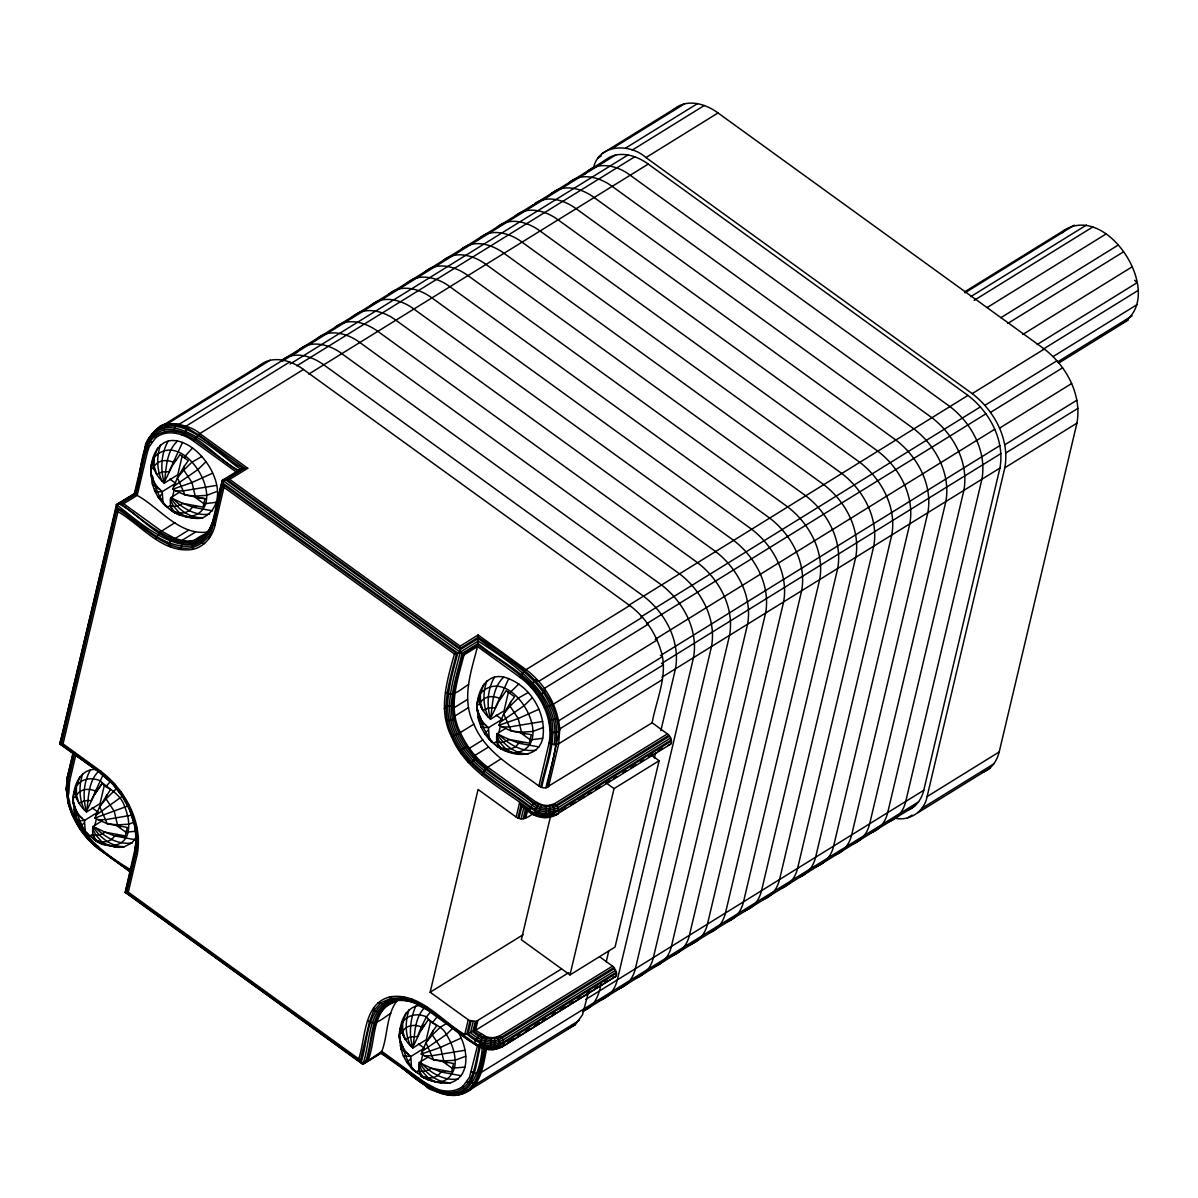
<?xml version="1.0" encoding="UTF-8"?>
<svg xmlns="http://www.w3.org/2000/svg" width="1198" height="1198" viewBox="0 0 1198 1198"><rect width="100%" height="100%" fill="white"/><g stroke="black" fill="none" stroke-linecap="round" stroke-linejoin="round"><path stroke-width="1.5" d="M561.592 968.897L476.205 1021.385L473.884 1031.223L482.794 1036.824L490.596 1038.936C492.782 1054.105 478.93 1051.979 486.598 1038.202L486.283 1036.734L475.576 1030.295L464.764 1034.533C441.463 1021.22 420.004 991.989 389.814 996.871C363.099 1003.804 365.779 1038.456 358.711 1058.882L362.784 1064.303L381.833 1051.41C388.167 1034.668 386.07 1013.658 398.095 999.387M270.194 360.194L166.537 424.317C138.354 433.871 143.371 470.814 134.61 493.501L116.401 504.538L123.664 503.744L137.171 495.388L147.384 452.23C140.331 445.551 151.607 434.754 156.084 429.543L259.726 365.42C272.68 354.758 291.294 360.388 303.453 369.463L629.729 605.514C644.03 616.161 654.572 631.481 660.158 648.373C669.293 673.186 656.534 698.509 652.146 722.798L668.214 734.509L670.685 737.983L558.028 807.677C549.852 812.079 539.504 810.282 532.032 805.251C505.227 783.866 469.975 768.307 455.869 734.823C442.391 708.168 453.847 678.996 460.197 652.206L460.137 646.126L478.152 634.97L477.882 644.674L462.742 654.033C456.288 679.715 446.27 707.778 459.044 733.311C473.06 766.271 507.548 781.92 534.113 802.885L545.494 806.718C549.313 827.713 524.215 811.39 519.647 802.316L516.173 817.051C521.939 821.424 529.082 816.886 533.679 813.053M136.033 848.154L125.431 892.48L128.291 892.166L137.276 854.144L134.985 850.73L136.872 836.249L136.302 841.595M212.72 521.924C195.738 574.321 138.474 521.205 116.505 504.613L117.943 511.681C141.244 524.994 162.688 554.225 192.893 549.343C204.409 546.752 212.495 536.524 214.996 525.353L212.735 521.22L222.454 480.188L240.588 469.122L247.731 468.253L229.702 479.41L222.439 480.173L223.397 480.847M101.92 820.959L92.935 826.53C92.126 832.071 92.426 839.364 98.161 842.149L85.268 832.281L84.519 820.435C75.384 813.217 69.948 800.743 75.055 789.647C74.86 798.467 80.101 806.344 86.526 811.959C88.892 798.108 87.724 781.83 98.82 771.108M170.52 505.391L167.48 507.263L163.003 503.474L162.254 491.644C153.104 484.411 147.668 471.937 152.775 460.841C152.58 469.661 157.822 477.538 164.246 483.168C166.507 468.732 165.758 451.975 177.514 441.029C206.37 446.824 236.081 499.716 203.076 517.671A42.559 27.314 58.3 0 1 192.683 518.015C183.009 516.922 173.126 513.538 166.582 505.99M428.195 1057.01L419.195 1062.581C418.387 1068.122 418.701 1075.415 424.421 1078.2L411.543 1068.331L410.794 1056.501C401.644 1049.268 396.209 1036.794 401.315 1025.698C401.12 1034.518 406.377 1042.395 412.801 1048.025C415.167 1034.174 413.999 1017.896 425.08 1007.174M497.589 738.043L496.781 741.442L493.741 743.314L489.263 739.525L488.514 727.695C479.38 720.477 473.944 707.988 479.05 696.892C478.841 705.727 484.097 713.589 490.521 719.219C492.782 704.798 492.034 688.041 503.789 677.095C529.172 683.893 546.962 712.496 542.754 738.282C536.629 764.384 499.177 754.89 488.709 737.174M123.065 795.442L122.331 795.846L112.882 783.881L100.917 773.668L100.767 771.183L63.045 743.898L59.9 744.093L116.895 504.882M449.505 1094.972C444.338 1092.306 423.822 1091.348 424.661 1082.393L381.833 1051.41L381.009 1053.207L380.425 1052.458C403.696 1065.561 422.1 1090.48 449.505 1094.972L448.501 1094.103M536.734 814.056L534.727 814.895C526.042 813.712 530.894 804.532 535.566 801.776L541.182 804.517A13.822 8.925 13.3 0 0 549.582 805.296L554.779 803.573L667.436 733.865M179.655 492.168L170.655 497.724C169.846 503.265 170.161 510.558 175.881 513.358A30.175 19.468 13.3 0 1 167.435 507.233M505.915 728.219L496.93 733.775C496.122 739.331 496.421 746.624 502.157 749.409A30.175 19.468 13.3 0 1 493.711 743.299M154.901 488.964L154.782 491.045L158.376 497.634L163.003 503.474M209.126 538.576L213.648 524.065L223.008 484.471L222.558 480.278L464.015 654.947L477.538 646.576L477.882 644.674C501.947 663.587 533.035 677.858 545.704 707.644C558.478 733.356 546.333 761.269 540.687 787.026L541.706 787.4A6.918 4.463 13.3 0 0 545.899 787.79L652.146 722.798M130.882 869.853C100.422 851.688 71.341 828.447 67.417 791.129L68.301 779.763L74.71 752.629M66.893 787.58L67.627 779.014M477.747 1044.701L469.496 1077.287L463.177 1085.957L462.967 1088.428L465.842 1090.285L468.837 1090.524L575.325 1024.664L582.498 1014.826L588.443 992.273M554.779 803.573L557.549 806.718L558.792 810.627A6.918 4.433 58.3 0 1 558.043 813.801C548.504 819.357 532.87 820.915 541.481 805.984L541.182 804.517M74.351 815.913L72.719 816.048L68.301 803.004L66.234 789.407L67.388 776.903L73.003 753.243M73.827 806.269C71.491 791.938 77.106 769.61 94.971 769.386M151.562 477.478C148.238 461.589 157.372 436.461 177.514 441.029M134.985 850.73L136.213 838.076L134.326 824.104L129.698 809.339M400.102 1042.335C398.35 1029.381 401.719 1011.172 415.676 1006.23A42.559 27.314 58.3 0 1 418.956 1005.586M477.822 713.529C474.498 697.64 483.633 672.527 503.789 677.095M540.687 787.026L538.89 786.023C515.215 768.232 485.624 753.317 473.884 724.191C461.065 699.332 471.084 671.569 477.538 646.576L520.351 677.559C539.864 692.474 553.626 717.961 549.103 742.88L554.015 744.662C562.641 694.9 513.418 664.171 478.227 641.05L460.197 652.206L454.416 654.048L223.981 487.331L223.008 484.471L456.588 653.464C450.059 680.254 439.067 709.411 452.694 736.006C466.965 770.329 503.1 786.068 530.444 807.976C538.261 813.951 550.137 815.943 558.792 810.627L671.449 740.933L670.685 737.983M66.234 789.407L67.567 776.229M612.552 966.082L499.88 1035.791L494.684 1037.513L494.579 1048.49L493.471 1049.598L488.47 1049.448L493.471 1049.598L502.082 1046.932L615.802 976.325A6.918 4.433 58.3 0 0 616.551 973.15L613.331 966.726L600.033 957.037M549.582 805.296L549.463 816.272L548.37 817.38L543.143 816.632L543.637 817.365M135.913 845.159L125.146 892.375L362.784 1064.303L381.219 1053.042C405.538 1065.831 425.515 1096.529 455.944 1093.31C476.579 1087.859 475.381 1062.416 480.548 1046.079M137.201 835.695L131.945 842.913L124.278 846.746C110.905 846.627 99.719 837.447 92.935 826.53L105.244 832.221L125.296 835.919L127.302 827.444L107.251 823.745L94.942 818.054L99.689 806.568L110.605 789.497A30.175 19.468 13.3 0 1 102.159 783.387L94.417 794.783L87.484 809.159M151.248 466.112L157.567 448.157M477.508 702.163L483.827 684.208M496.826 1048.714L499.311 1047.591L499.94 1044.926L498.922 1039.804L496.601 1037.154M551.709 816.497L553.536 816.182L554.824 812.708L553.82 807.587L551.499 804.936M106.607 794.948L106.038 798.886L99.689 806.568L107.251 823.745L117.479 824.883L128.845 824.194L134.955 821.888M165.204 480.368L172.153 465.977L179.925 454.611L188.326 460.691L184.342 466.142L183.773 470.08L177.424 477.777L172.662 489.248L184.971 494.939L205.038 498.638L203.031 507.113L182.98 503.415L170.655 497.724C177.603 508.91 189.239 518.449 203.076 517.671M413.759 1045.225L420.693 1030.834L428.465 1019.468A30.175 19.468 13.3 0 0 436.881 1025.548L432.882 1030.999L432.313 1034.937L425.964 1042.619L421.202 1054.105L433.526 1059.796L453.578 1063.495L451.571 1071.97L431.52 1068.272L419.195 1062.581C425.979 1073.513 437.165 1082.678 450.553 1082.797C472.94 1075.31 467.115 1044.461 456.348 1029.322M491.479 716.419L498.413 702.028L506.185 690.662L514.601 696.742L510.603 702.208L510.034 706.131L503.684 713.828L498.937 725.299L511.246 731.005L531.298 734.703L529.291 743.179L509.24 739.48L496.93 733.775C503.714 744.707 514.885 753.886 528.273 754.006M76.028 754.066L69.649 781.036L68.72 794.109M75.204 790.845L75.998 785.618M153.194 460.302L153.718 456.812M137.276 854.144C143.026 822.502 125.55 790.126 100.767 771.183M454.416 654.048C447.019 680.554 437.884 710.085 451.391 736.366C465.573 771.212 501.962 787.91 529.845 809.698M401.48 1026.896L402.258 1021.669M479.2 698.105L479.979 692.878M905.763 810.821C915.287 808.365 921.606 799.5 923.763 790.291L999.926 468.074C1004.972 440.355 989.668 412.007 967.969 395.415L648.223 164.081C636.303 155.201 618.063 149.675 605.364 160.113L534.772 203.795M894.636 818.099C909.342 821.753 924.542 811.36 927.102 796.565L1004.822 467.759C1009.959 439.471 994.355 410.555 972.207 393.618L645.947 157.567C630.208 143.101 598.506 143.715 593.444 168.154M982.24 772.396C991.3 769.595 997.05 760.805 999.207 751.955L1076.927 423.149C1082.064 394.861 1066.46 365.944 1044.312 349.022L718.036 112.956C705.877 103.897 687.263 98.251 674.309 108.913L602.22 153.524M1119.591 324.553C1169.203 300.428 1109.603 201.998 1064.378 230.151L964.54 291.908M98.386 846.342L98.85 849.157L129.878 871.605M427.042 1007.233L427.491 1010.064L475.411 1044.731L484.037 1048.639L480.458 1046.753C476.984 1046.543 481.626 1038.936 482.794 1036.824L484.277 1035.985M539.16 803.783L535.281 809.219L534.053 813.487L534.727 814.895M147.384 452.23L149.256 446.614L155.575 437.944L156.099 435.293C154.093 416.185 191.111 424.421 199.811 433.586L247.731 468.253M68.121 801.761L67.987 802.435C72.913 820.959 83.785 837.941 99.269 849.352C85.522 838.48 72.539 820.51 68.121 801.761L68.705 801.028M94.432 839.918L90.389 836.054M420.693 1075.969C429.004 1081 440.265 1084.25 450.553 1082.797M184.597 458.46L185.136 456.139L192.578 447.902M112.882 783.881L102.144 774.237L59.9 744.093L116.505 504.613M63.045 743.898L117.943 511.681M192.893 549.343C188.58 539.519 202.582 536.18 208.167 531.942C179.445 536.255 159.574 507.638 137.171 495.388L134.416 493.366L145.302 447.423L146.785 445.761M73.437 752.239L67.373 777.607L69.649 781.036M73.857 753.557L67.837 779.059L66.594 790.306L67.417 791.129M94.792 825.692L96.409 818.893M104.436 784.93L100.018 803.618L86.526 811.959C82.647 798.063 83.171 782.623 90.479 769.91M172.123 498.593L174.129 490.087M182.156 456.124L177.738 474.812L164.246 483.168C160.367 469.272 160.906 453.817 168.199 441.104M222.633 480.308C214.861 500.764 218.979 534.593 192.758 542.544C162.808 546.333 142.832 516.757 119.171 503.909L135.224 493.965C144.045 473.584 137.95 438.468 164.006 429.842C194.405 426.623 214.113 457.681 238.507 470.26L240.588 469.122C219.024 454.985 162.808 397.092 145.093 448.801M214.996 525.353L223.981 487.331M360.134 1061.473L369.493 1021.864L373.641 1010.723L373.566 1007.638M360.972 1062.581C368.34 1041.571 365.375 1007.623 391.791 999.611C426.174 995.987 448.936 1030.37 476.34 1044.97L479.844 1047.112M365.165 1062.97C373.192 1042.724 368.46 1008.776 394.441 1000.884C404.085 999.626 414.358 1000.824 422.55 1006.41M368.31 1059.781C375.678 1041.332 371.694 1013.733 391.476 1002.322M464.015 654.947C457.561 679.94 447.543 707.704 460.361 732.547C466.471 746.069 475.711 758.229 487.646 767.094L535.566 801.776M476.205 1021.385L469.092 1020.352L430.142 992.244L478.077 789.482L516.173 817.051M419.854 1066.849L419.06 1070.248L416.02 1072.12C409.387 1066.1 405.388 1056.666 403.262 1047.831A45.135 29.126 13.3 0 1 399.323 1034.174L402.363 1032.287M420.663 1063.45L423.074 1053.252M430.696 1020.981L426.278 1039.669L412.801 1048.025C408.713 1034.218 410.09 1019.408 415.676 1006.23M498.787 732.951L500.39 726.153M508.431 692.189L504.014 710.878L490.521 719.219C486.643 705.322 487.167 689.868 494.46 677.155M464.764 1034.533L468.238 1019.812M470.035 1020.816L466.935 1033.949C476.519 1042.679 491.45 1050.496 503.894 1042.844L616.551 973.15M517.97 818.054L521.07 804.906L538.935 816.422M471.054 1021.175L468.119 1033.575C477.553 1041.975 491.554 1047.501 503.759 1041.886L616.431 972.177M518.974 818.414L521.909 806.029L531.223 812.753M473.165 1021.609L470.544 1032.691C479.11 1040.388 492.183 1045.809 503.13 1039.894L615.802 970.2M521.1 818.833L523.721 807.737L526.461 808.785L524.14 818.623M475.247 1021.58L472.851 1031.718C480.398 1038.681 492.468 1044.162 502.067 1038.022L614.724 968.313M523.182 818.803L525.578 808.665M477.852 1020.711L475.576 1030.295L568.81 972.611M525.772 817.949L527.674 809.953M538.89 786.023L549.103 742.88M479.544 1045.704C474.962 1061.997 474.827 1086.541 454.836 1092.082C443.964 1093.984 433.481 1089.641 424.511 1083.846M541.706 787.4C546.872 761.269 560.484 733.146 547.231 707.12C534.533 676.69 502.097 663.168 478.017 643.536L461.964 653.479C456.019 679.67 444.188 708.063 457.501 734.089C471.458 767.364 507.083 782.054 533.395 803.603C539.804 808.635 549.867 810.387 556.965 805.805L669.622 736.111M482.24 1048.295C480.113 1073.782 467.475 1105.859 436.147 1091.543L434.919 1089.611L436.761 1088.967C445.371 1092.187 455.854 1092.142 463.177 1085.957M484.321 1048.265C480.099 1064.962 478.796 1089.192 458.594 1094.568L455.944 1093.31L453.967 1090.569M545.899 787.79C552.098 761.179 563.749 732.233 550.526 705.712C537.033 673.935 504.029 658.556 478.301 638.474L460.272 649.615L225.209 479.559L243.239 468.403C218.845 456.543 178.158 402.768 149.256 437.689L149.945 441.957L146.021 450.957L135.763 494.355L120.624 503.729C141.888 517.836 188.61 565.875 211.507 526.611M485.28 1048.085C482.749 1068.421 475.426 1099.554 448.277 1095.002C445.776 1094.463 445.147 1091.528 442.766 1090.644M546.857 787.61L559.751 728.923C557.594 705.592 544.716 683.684 526.072 669.637L478.152 634.97M486.508 1049.193C483.153 1065.995 480.069 1091.917 458.594 1094.568M548.504 786.936L558.702 743.778L559.751 728.923L663.407 664.8M550.436 816.736L521.355 939.741L569.993 974.932L615.053 947.049L659.11 760.73L651.742 755.399M569.993 974.932L614.035 788.613L659.11 760.73M601.022 983.753C599.18 994.774 594.373 1007.458 582.677 1011.067M606.188 961.904L608.779 950.987M654.393 758.005L655.68 752.554M660.847 730.705L675.477 668.813C680.509 641.08 665.204 612.732 643.506 596.155L323.76 364.821C312.199 356.33 294.738 350.55 282.114 360.059M160.532 444.937C156.429 456.648 156.698 469.811 162.03 481.087M82.812 773.728C78.694 785.454 78.978 798.617 84.309 809.893M486.807 680.988C482.689 692.699 482.959 705.862 488.305 717.153M409.072 1009.794C404.969 1021.505 405.238 1034.668 410.585 1045.944M152.835 476.909L152.46 484.172L154.782 491.045L157.282 491.959L162.254 491.644L175.732 483.288L169.891 479.065M69.679 801.267L69.065 803.439C76.163 835.62 105.604 854.249 130.911 871.44M155.665 538.965L159.933 532.152L174.908 522.687M236.919 472.491L194.091 441.508L195.663 437.959L199.811 433.586L303.453 369.463M481.925 775.031L486.193 768.217L501.168 758.738M520.351 677.559L522.538 673.111L526.072 669.637L629.729 605.514M82.243 829.81L79.862 828.462M100.707 773.219L112.133 783.432L121.971 796.011L121.283 792.192M147.324 444.159L152.041 433.931M212.286 525.248L213.873 520.471M79.832 776.963L73.902 793.271M406.107 1013.014L400.177 1029.322M60.409 741.412L61.622 738.702M125.655 889.695L126.179 888.317M549.058 722.634L549.987 720.283L556.726 718.74L558.657 720.807L662.314 656.684M138.459 837.522L135.913 852.871L126.554 892.48L362.245 1062.985L362.784 1064.303C370.811 1043.398 366.468 1008.671 393.064 1000.465C405.733 998.308 417.997 1003.49 428.42 1010.303C422.16 1007.593 415.946 1004.194 411.663 998.892M182.515 442.421L169.008 471.683L162.015 471.982L156.728 474.498L154.183 466.396L154.123 457.441C184.971 424.511 234.853 512.954 186.648 517.027L179.625 512.999L173.995 511.426L170.685 506.245L177.109 506.305L182.98 503.415L192.593 507.158L212.645 510.902M103.253 774.417L91.288 800.489L84.279 800.788L79.008 803.304L76.447 795.202L76.402 786.247C81.419 778.206 92.081 777.173 100.168 780.782C108.853 789.272 120.893 793.96 124.727 806.853C127.976 814.775 129.758 823.43 128.096 831.951C125.221 847.974 104.93 849.112 94.477 839.663M508.791 678.487L495.283 707.733L488.275 708.033L483.004 710.564L480.443 702.447L480.383 693.507C511.246 660.562 561.113 749.02 512.924 753.078L505.885 749.049L500.255 747.477L496.96 742.296L503.385 742.356L509.24 739.48L518.854 743.209L538.905 746.953M444.248 708.677L445.611 706.221L452.5 705.832L453.967 707.808L467.49 699.452M184.342 466.142L177.424 477.777L184.971 494.939L195.199 496.077L206.58 495.403L217.257 491.345M94.417 794.783L102.204 783.402M510.603 702.208L503.684 713.828L511.246 731.005L521.474 732.143L532.84 731.454L543.533 727.396M420.693 1030.834L424.466 1024.919L421.322 1026.986L417.548 1036.54L410.555 1036.839L405.268 1039.355L402.723 1031.253L402.663 1022.298C407.679 1014.257 418.342 1013.223 426.443 1016.847C431.849 1024.515 442.302 1025.563 446.39 1034.488C451.287 1042.26 454.611 1051.02 455.12 1060.245C456.153 1071.596 447.528 1083.89 435.188 1081.884L428.165 1077.856L422.535 1076.283L419.24 1071.087L425.649 1071.162L431.52 1068.272L441.134 1072.015L461.185 1075.744M432.882 1030.999L425.964 1042.619L433.526 1059.796L443.754 1060.934L455.12 1060.245L465.812 1056.202M126.868 886.969L127.692 885.696M237.219 471.698L238.507 470.26M135.045 822.682L134.326 824.104L137.231 828.447M106.038 786.667L110.351 781.47M432.313 1022.733L436.626 1017.521M431.205 1011.172L426.443 1016.847L421.322 1026.986C414.987 1024.155 406.646 1024.964 402.723 1031.253L401.615 1030.16M213.768 519.348L208.677 531.028L209.365 535.311C181.617 571.072 140.9 522.837 116.955 508.806L61.308 744.198L102.728 774.148L115.787 786.232M67.912 775.6L69.065 774.552M518.854 683.953L509.24 693.328M257.705 367.606L259.726 365.42M295.966 352.931C307.437 338.555 329.106 343.766 341.789 353.665L661.536 584.998C683.234 601.591 698.539 629.938 693.507 657.657L617.329 979.874C615.173 989.084 608.854 997.949 599.329 1000.405M314.984 340.711C326.799 327.488 347.435 333.014 359.819 342.508L679.551 573.842C701.264 590.434 716.554 618.782 711.522 646.501L635.359 968.733C633.203 977.942 626.868 986.793 617.359 989.249M351.029 318.398C362.844 305.191 383.48 310.716 395.864 320.21L715.61 551.544C737.309 568.137 752.614 596.484 747.582 624.203L671.404 946.42C669.248 955.63 662.928 964.495 653.419 966.951M369.059 307.242C380.874 294.034 401.51 299.56 413.894 309.054L733.64 540.388C755.339 556.98 770.643 585.328 765.597 613.047L689.434 935.264C687.278 944.488 680.943 953.338 671.434 955.794M405.104 284.944C416.919 271.736 437.555 277.262 449.939 286.756L769.685 518.09C791.384 534.667 806.688 563.015 801.657 590.749L725.479 912.966C723.382 921.651 717.737 930.247 708.857 933.002M209.291 529.875L201.833 538.471L202.043 543.263L204.588 543.488M477.208 240.334C489.024 227.126 509.659 232.652 522.043 242.146L841.79 473.48C863.488 490.072 878.793 518.42 873.761 546.138L797.583 868.355C795.427 877.565 789.108 886.43 779.584 888.886M531.283 206.88L533.275 204.723L282.414 359.924M584.369 174.504C595.855 160.113 617.509 165.324 630.193 175.237L949.939 406.571C971.638 423.149 986.942 451.496 981.911 479.215L905.733 801.447C903.577 810.657 897.257 819.522 887.748 821.963M603.388 162.269L605.364 160.113M672.288 111.115L674.309 108.913M1061.473 233.281L1064.378 230.151M671.449 740.933A6.918 4.433 58.3 0 1 670.7 744.108L668.244 745.336M499.88 1035.791L502.651 1038.936L503.894 1042.844A6.918 4.433 58.3 0 1 503.145 1046.019L498.638 1048.4L488.47 1049.448M116.805 788.269L106.038 798.886L114.259 811.316L117.479 824.883L120.669 826.905M158.376 497.634L161.985 494.01M84.264 822.816L80.655 826.425L85.268 832.281L87.679 833.643M488.26 730.061L484.651 733.685L489.263 739.525L491.659 740.903M410.525 1058.867L406.931 1062.491L411.543 1068.331L413.939 1069.709M206.011 461.649L197.85 469.631L173.62 486.448M122.466 796.146L95.9 815.254M532.286 697.715L524.125 705.682L499.895 722.499M453.398 1027.644L446.39 1034.488L422.16 1051.305M171.748 509.36L173.545 511.816L179.46 515.02L182.306 515.305M94.013 838.151L96.259 840.232C105.454 843.078 114.05 849.322 124.278 846.746M420.288 1074.217L422.085 1076.673L428 1079.877L441.238 1082.872M480.683 1033.979L475.546 1040.193A6.918 2.86 -54.1 0 0 474.797 1043.368L475.831 1044.926L477.553 1044.641M155.575 437.944C166.971 428.555 183.384 433.526 194.091 441.508M334.991 327.398C347.675 316.946 365.929 322.472 377.834 331.367L697.58 562.701C719.294 579.278 734.584 607.626 729.552 635.344L653.374 957.576C651.188 967.355 644.105 976.325 634.027 978.586M389.065 293.944C401.749 283.492 420.004 289.017 431.909 297.898L751.655 529.246C773.369 545.824 788.658 574.171 783.627 601.89L707.464 924.122C705.263 933.901 698.179 942.871 688.101 945.132M425.11 271.647C437.809 261.194 456.049 266.72 467.969 275.6L787.715 506.934C809.414 523.526 824.718 551.874 819.672 579.592L743.509 901.809C741.352 911.019 735.033 919.884 725.509 922.34M443.14 260.49C455.824 250.038 474.079 255.563 485.999 264.444L805.73 495.777C827.444 512.37 842.733 540.717 837.702 568.436L761.539 890.668C759.427 899.339 753.782 907.949 744.901 910.705M461.17 249.334C473.854 238.881 492.108 244.407 504.014 253.302L823.76 484.636C845.459 501.213 860.763 529.561 855.731 557.28L779.554 879.512C777.457 888.197 771.812 896.793 762.931 899.548M497.215 227.036C509.899 216.583 528.153 222.109 540.073 230.989L859.805 462.323C881.518 478.915 896.808 507.263 891.776 534.982L815.613 857.199C813.502 865.884 807.856 874.495 798.991 877.236M515.245 215.88C527.929 205.427 546.183 210.953 558.088 219.833L877.835 451.182C899.548 467.759 914.838 496.107 909.806 523.826L833.628 846.058C831.442 855.836 824.359 864.806 814.281 867.067M534.458 203.93C547.097 194.42 564.558 200.201 576.118 208.692L895.864 440.025C917.563 456.603 932.868 484.95 927.836 512.684L851.658 834.901C849.547 843.587 843.916 852.182 835.036 854.938M551.29 193.582C563.988 183.129 582.228 188.655 594.148 197.535L913.894 428.869C935.593 445.461 950.898 473.809 945.851 501.528L869.688 823.745C867.532 832.954 861.197 841.82 851.688 844.276M569.32 182.425C582.003 171.973 600.258 177.499 612.163 186.379L931.909 417.713C953.623 434.305 968.912 462.653 963.881 490.371L887.718 812.603C885.562 821.813 879.227 830.663 869.718 833.119M615.323 976.849L612.567 977.478M575.325 1024.664L567.657 1028.902M175.926 460.062L172.767 462.129C166.447 459.298 158.106 460.107 154.183 466.396L153.074 465.303L154.437 470.035M98.206 788.853L95.046 790.92C88.712 788.089 80.371 788.913 76.447 795.202L75.339 794.109L76.717 798.841M502.202 696.113L499.042 698.179C492.707 695.349 484.366 696.158 480.443 702.447L479.335 701.369M612.672 148.297L684.777 103.687M598.161 157.926L601.306 155.98M282.908 360.089L179.251 424.227L165.474 425.245L164.156 428.12L164.785 433.347M625.386 148.208L697.491 103.597M282.144 361.317L615.622 154.991M289.721 361.991L186.079 426.114L187.217 427.956L198.359 434.694L244.706 468.223L226.677 479.38L460.257 648.373L478.287 637.216C511.875 660.442 557.16 685.57 558.538 732.203L551.649 732.592L550.032 729.792M632.215 150.109L704.304 105.499M290.096 364.012L628.081 154.901M296.79 365.869L634.76 156.773M645.947 157.567L718.036 112.956M150.783 469.316L153.808 467.43M308.74 374.105L648.223 164.081M116.58 504.658L134.925 493.726M188.64 530.145L175.118 538.501L171.658 538.516L168.574 544.671L171.029 547.321M195.454 532.047L181.931 540.403L175.118 538.501L161.386 531.043L123.664 503.744M208.108 533.23C200.695 539.01 191.41 542.559 181.931 540.403L183.039 541.691L180.913 548.115L178.667 549.448M73.048 798.123L76.088 796.236M964.989 292.821L1074.336 225.164M92.785 834.182L89.745 836.069C80.446 827.668 77.825 813.996 73.348 802.585L74.71 807.317M970.754 296.64L1086.436 225.074M974.094 300.413L1092.935 226.886M987.167 307.527L1106.009 233.999M1000.884 317.68L1118.138 245.126M1007.788 323.445L1123.469 251.865M1022.673 334.542L1132.005 266.899M468.553 684.597C461.979 687.996 453.563 697.895 445.431 692.07M1037.213 344.485L1137.052 282.728L1134.671 280.287M628.486 605.439L967.969 395.415M1043.009 349.277L1138.085 290.455M972.207 393.618L1044.312 349.022M468.583 707.569L455.06 715.925L454.327 719.384L447.588 720.926L445.461 717.767M480.084 703.496L477.044 705.367A45.135 29.126 13.3 0 0 480.997 719.04L483.558 728.01L491.39 741.787L489.593 739.331M1053.102 356.57L1137.082 304.606M640.96 616.895L980.443 406.871M642.457 617.195L538.815 681.318L535.566 679.985L530.609 684.792L531.583 687.862M984.936 405.313L1057.04 360.703M1057.609 361.931L1132.08 315.853M1097.668 337.761L1102.415 334.826M473.884 724.191L459.044 733.311L451.391 736.366M1058.508 363.189L1128.231 320.046M646.441 623.844L985.924 413.804M648.058 624.278L544.401 688.401L544.835 691.725L539.1 695.529L536.509 694.091M990.536 412.397L1062.641 367.786M482.839 739.96L469.316 748.331L466.321 746.639L464.869 747.567L460.586 750.457L461.425 754.021M655.231 639.298L994.714 429.273M657.013 640.061L553.371 704.184L544.401 708.003M999.506 428.165L1071.596 383.57M488.44 747.043L474.917 755.414L475.666 758.469L470.709 763.276L467.684 761.943M660.412 655.591L999.896 445.566M1004.793 444.787L1076.897 400.177M661.491 663.542L1000.974 453.518M1005.886 452.904L1077.99 408.308M661.955 677.169L999.926 468.074M662.344 679.655L558.702 743.778L554.015 744.662M1004.822 467.759L1076.927 423.149M668.948 735.258L556.291 804.966L545.494 806.718M671.314 739.96L558.657 809.668C549.672 813.771 539.205 811.915 530.894 807.063C503.489 785.768 468.538 769.266 454.222 735.482C441.029 708.961 450.852 679.76 457.771 653.09L222.708 483.019C215.221 503.924 218.53 537.902 192.114 545.854C161.67 549.717 140.361 521.205 116.67 507.368L60.664 744.243L102.144 774.237M561.143 811.031L565.905 808.096M570.667 805.146L575.429 802.196M578.604 800.234L584.953 796.311M588.113 794.349L591.288 792.387M596.05 789.437L600.812 786.487M605.574 783.552L610.336 780.602M613.511 778.64L616.685 776.678M623.035 772.755L626.195 770.778M630.957 767.843L635.719 764.893M640.481 761.943L643.655 759.981M648.418 757.046L653.18 754.096M657.942 751.146L662.704 748.211M670.7 744.108L555.572 815.029M395.61 999.971L386.61 1005.541L397.062 1000.315L401.674 999.791M396.074 1001.573C369.583 1009.719 373.971 1041.032 366.303 1062.042L381.428 1052.683L427.267 1085.118M390.818 1013.403C384.259 1016.788 375.828 1026.701 367.696 1020.861M430.142 992.244L523.197 934.665M363.907 1062.686L366.917 1060.829M614.065 967.475L501.408 1037.183L490.596 1038.936M504.658 1044.237L499.91 1047.172L501.423 1047.172L615.802 976.325M507.832 1042.275L514.182 1038.337M517.356 1036.375L520.531 1034.413M525.293 1031.463L530.055 1028.528M534.817 1025.578L539.579 1022.628M542.754 1020.666L545.914 1018.704M552.263 1014.781L555.438 1012.819M560.2 1009.869L564.962 1006.934M569.724 1003.984L572.899 1002.022M577.661 999.072L580.835 997.11M587.17 993.187L590.344 991.225M595.106 988.275L598.281 986.313M604.631 982.39L607.805 980.428M585.792 999.402L923.763 790.291M918.611 801.881L480.982 1072.569L476.295 1073.468L471.368 1071.671M927.102 796.565L999.207 751.955M582.677 1011.561L914.643 806.179M579.368 1020.277L475.726 1084.4L475.546 1083.247L466.741 1082.094M921.861 808.38L993.951 763.77M464.36 1092.067L461.215 1094.014L451.781 1094.418M907.35 818.009L912.052 815.089M917.803 812.783L989.907 768.173M404.04 996.766L402.094 997.904L390.668 998.383L380.964 1002.756L373.641 1010.723L380.08 1012.205L386.849 1004.867L378.104 1002.711M201.908 456.468L191.95 462.158L183.773 470.08L191.98 482.509L195.199 496.077L198.404 498.098L205.038 498.638M528.183 692.519L518.225 698.209L510.034 706.131L518.24 718.56L521.474 732.143L524.664 734.149M447.603 1022.942L440.49 1027.015L432.313 1034.937L440.52 1047.366L443.754 1060.934L446.944 1062.955M212.585 473.21L191.98 482.509L172.662 489.248M538.845 709.276L518.24 718.56L498.937 725.299M461.125 1038.067L440.52 1047.366L421.202 1054.105M557.549 814.326L547.726 817.246M558.043 813.801C548.998 818.324 538.022 816.317 529.696 811.151M503.145 1046.019C494.1 1050.541 483.123 1048.535 474.797 1043.368M181.991 434.934L184.133 434.11L194.69 439.786L237.758 470.949M392.869 1001.813L397.062 1000.315M480.458 1046.753L481.836 1046.273M203.495 503.909L216.494 502.232M529.756 739.975L542.754 738.282M94.942 818.054L129.339 805.43M485.759 733.431L484.651 733.685L481.057 727.096L478.721 720.223L477.044 707.659M81.764 826.186L80.655 826.425L77.061 819.851L74.74 812.978L73.048 800.414M408.039 1062.237L406.931 1062.491L403.337 1055.902L401.001 1049.029L399.308 1036.465M554.644 814.191L544.626 815.074L534.263 812.274M499.746 1046.393L489.727 1047.292L479.38 1044.491M131.316 809.848L129.474 809.758M426.623 1085.358L380.799 1053.147M196.397 506.574L192.593 507.158L189.239 510.782L184.821 512.774L179.625 512.999L173.68 506.44L170.401 500.09M522.657 742.625L518.854 743.209L515.514 746.848L511.097 748.84L505.885 749.049L499.94 742.505L496.661 736.156M444.937 1071.431L441.134 1072.015L437.794 1075.639L433.362 1077.631L428.165 1077.856L422.22 1071.297L418.941 1064.947M216.464 485.4L183.369 490.866L175.582 490.895M542.724 721.451L509.644 726.916L501.842 726.946M133.218 814.91L105.649 819.657L97.847 819.687M465.004 1050.257L431.909 1055.723L424.122 1055.752M135.209 831.337L128.096 831.951L126.149 831.068M465.034 1067.089L454.371 1068.002L452.425 1067.133M417.728 1003.565L415.661 1003.28M151.996 441.822L149.945 441.957C157.163 430.396 172.497 428.899 184.133 434.11L187.217 427.956L175.911 424.811L173.785 431.235L175.986 433.257M395.804 1000.824L393.064 1000.465L389.814 996.871M406.332 1000.39L403.921 1000.016L402.094 997.904L414.433 1001.348L426.877 1008.686L476.909 1044.866M209.68 514.122C195.873 516.278 183.189 508.551 173.575 499.371M535.94 750.173C522.133 752.329 509.45 744.602 499.836 735.422M131.945 842.913C118.138 845.069 105.454 837.342 95.84 828.162M458.22 1078.979C444.413 1081.12 431.729 1073.408 422.115 1064.228M548.954 817.051L538.875 816.108L529.786 811.72M494.07 1049.268L483.992 1048.325L474.902 1043.937M125.296 835.919L114.858 835.964L105.244 832.221L99.389 835.096L92.965 835.036L96.259 840.232L101.725 843.826M404.849 999.776L408.129 1000.075M89.026 840.068L79.532 828.537M134.91 839.693L114.858 835.964L111.519 839.588L107.101 841.58L101.89 841.79L95.96 835.246L92.665 828.896M513.957 752.673L505.721 751.071L499.806 747.881L498.009 745.411M103.372 844.141L114.963 846.821M171.329 510.528L174.219 511.276M188.955 517.057L192.683 518.015M497.589 746.579L500.494 747.327M515.619 753.138L518.959 754.066M441.688 1092.217L446.794 1093.639M63.434 745.71L59.9 744.093M128.665 893.993L125.146 892.375M481.057 727.096L488.514 727.695L502.007 719.354L496.152 715.116M403.337 1055.902L410.794 1056.501L424.272 1048.145L418.431 1043.922M185.166 515.574L187.682 516.563M436.761 1088.967L424.661 1082.393M160.038 489.563L152.46 484.172L150.768 471.608M486.298 725.629L478.721 720.223L478.197 716.224L481.162 725.015M82.303 818.369L74.74 812.978L74.201 808.979L77.061 819.851L79.562 820.765L84.519 820.435L98.011 812.094L92.171 807.871M408.578 1054.42L401.001 1049.029L400.461 1045.03M115.023 784.256L100.617 772.635M428.06 1086.167L430.966 1087.784M433.871 1089.401L438.213 1091.812M425.769 1008.297L428.989 1010.199M152.446 478.511L151.068 473.779C155.545 485.205 158.181 498.862 167.48 507.263M173.545 511.816L175.881 513.358M95.81 840.622L98.161 842.149M422.085 1076.673L424.421 1078.2M229.702 479.41L460.137 646.126M606.667 783.282L614.035 788.613M194.376 496.781L204.603 504.178M520.651 732.832L529.411 739.181M115.188 824.524L126.883 832.984M441.463 1060.574L451.691 1067.987M101.246 850.46L130.657 871.755M129.743 871.096L98.326 848.379L88.293 839.618L87.169 836.054M128.291 892.166L358.711 1058.882M362.41 1063.614L125.91 892.525C132.364 866.169 142.862 837.432 130.297 811.106M415.302 1070.907L418.027 1073.318M160.487 498.623L162.449 501.108M163.332 503.265L165.129 505.736M411.872 1068.122L413.669 1070.593M85.612 832.071L87.409 834.542M122.001 795.921L129.684 809.983L134.655 824.673M78.709 820.57L81 824.778M112.342 783.821L112.298 782.743C126.449 798.482 136.213 818.474 137.396 839.798L136.213 838.076M480.997 719.04L477.343 709.845M403.262 1047.831L399.608 1038.636M538.756 814.79L539.145 815.913M362.11 1062.177L362.245 1062.985M67.343 790.935L69.065 803.439L67.987 802.435L66.324 788.479M482.989 710.564A45.135 29.126 13.3 0 1 479.05 696.892M405.268 1039.355A45.135 29.126 13.3 0 1 401.33 1025.698M494.684 1037.513A13.822 8.925 13.3 0 1 486.283 1036.734"/></g></svg>
